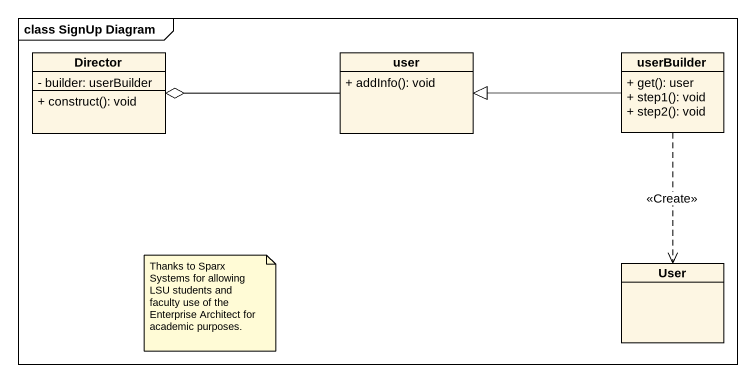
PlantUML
@startuml
mainframe class SignUp Diagram
hide circle
hide empty members
skinparam classAttributeIconSize 0
class Director {
  - builder: userBuilder
  + construct(): void
}
class user {
  + addInfo(): void
}
class userBuilder {
  + get(): user
  + step1(): void
  + step2(): void
}
class User
user -left-o Director
userBuilder -left-|> user
userBuilder ..> User : <<Create>>
note as N1
  Thanks to Sparx Systems for allowing LSU students and faculty use of the Enterprise Architect for academic purposes.
end note
@enduml
